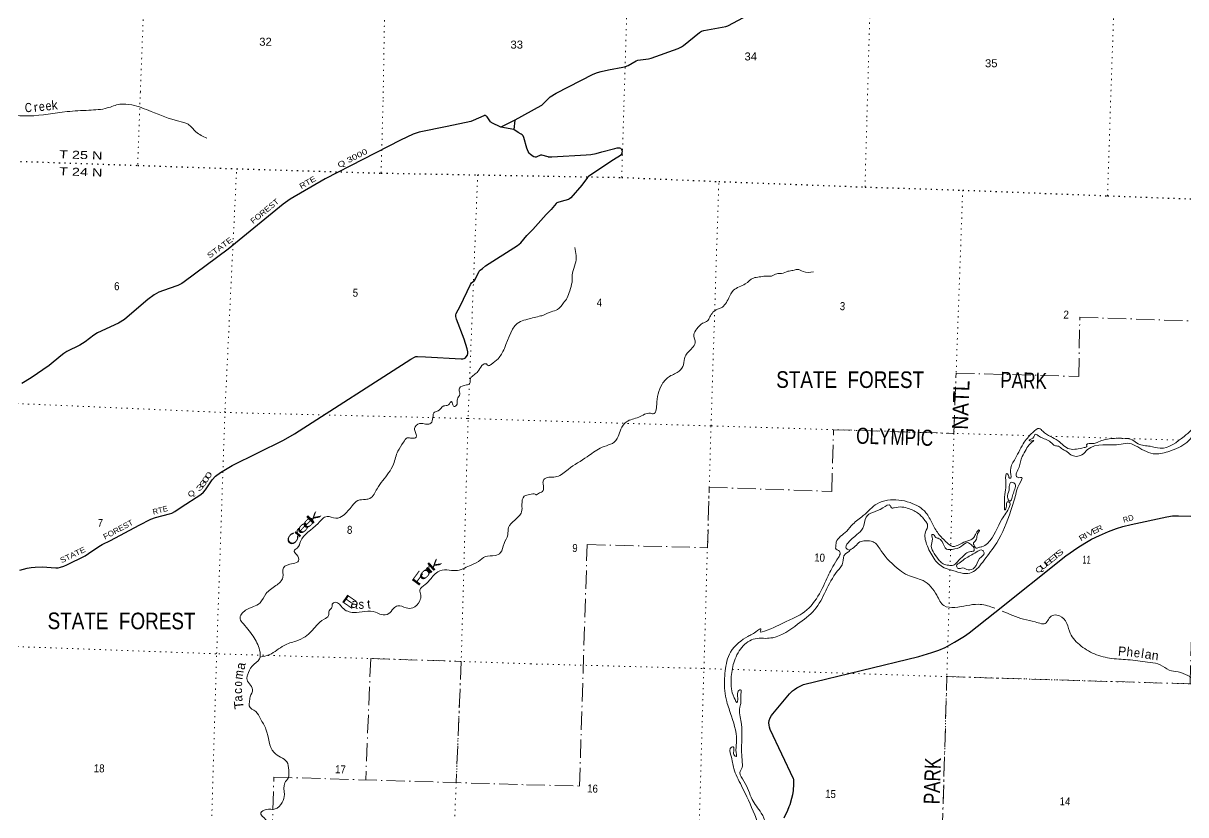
# Model space of a CAD drawing. Header units: feet. Extents: x -932108 to -739700, y 12311 to 202656.
# Drawn here: x -786759 to -761345, y 43708 to 61012 of the extents above; entities that cross this region are included whole.
import ezdxf
from ezdxf.enums import TextEntityAlignment as Align

# ---------------------------------------------------------------- set-up
doc = ezdxf.new("R2010")
doc.units = ezdxf.units.FT
doc.header["$LTSCALE"] = 80
doc.linetypes.add('DOT_DASHED', pattern=[7.7, 5, -1.2, 0.3, -1.2])
doc.linetypes.add('DOTTED', pattern=[1.5, 0.3, -1.2])
for name, color, linetype, lineweight in [('29', 7, 'Continuous', 25), ('30', 7, 'Continuous', 35), ('39', 7, 'Continuous', 13), ('44', 7, 'DOT_DASHED', 13), ('6', 7, 'DOTTED', 25), ('7', 7, 'DOTTED', 13)]:
    doc.layers.add(name, color=color, linetype=linetype, lineweight=lineweight)
doc.layers.add('41', color=7, linetype='Continuous')

msp = doc.modelspace()

# ---------------------------------------------------------------- linework, layer by layer
at = {"layer": '29'}
for points in [[(-775236.34, 59406.41), (-775107.42, 59480.43), (-774303.31, 59896.94), (-774208.56, 59932.48), (-774128.23, 59955.78), (-773961.77, 59993.35), (-773650.85, 60048.99), (-773594.72, 60063.29), (-773536.75, 60088.6), (-773359.77, 60188.8), (-773320.48, 60203), (-773089.65, 60235.41), (-773034.3, 60248.74), (-772438.79, 60461.44), (-772372.14, 60493.83), (-772327.01, 60526.69), (-771975.38, 60808.64), (-771930.67, 60837.33), (-771879.91, 60850.58), (-771716.79, 60882.62), (-771396.72, 60943.8), (-771355.62, 60958.67), (-771010.16, 61137.2)], [(-775236.34, 59406.41), (-775248.95, 59396.96), (-775258.03, 59389.02), (-775418.27, 59228.77), (-775432.13, 59216.64), (-775446.11, 59206.37)], [(-776316.93, 58738.36), (-776512.7, 58835.84), (-776525.5, 58844.4), (-776533.53, 58850.54), (-776540.83, 58858.57), (-776614, 58966.84), (-776629.13, 58980.46), (-776642.82, 58988.96), (-776654.87, 58994.17), (-776665.48, 58996.52), (-776680.12, 58995.57), (-776693.17, 58990.65), (-776922.62, 58883.49), (-776975.2, 58864.23), (-777493.34, 58756.63), (-778102.32, 58629.59), (-778235.8, 58584.55), (-778512.81, 58453), (-780158.55, 57608.67), (-780925.07, 57163.43), (-781075.11, 57059.83), (-782282.2, 56070.36), (-783238.52, 55360.59), (-783294.34, 55325.85), (-783382.05, 55281.22), (-783566.17, 55216.72), (-783794.28, 55133.52), (-783895.73, 55077.12), (-784032.91, 54970.74), (-784438.59, 54629.72), (-784549.16, 54536.64), (-784677.68, 54458.95), (-785132.72, 54241.84), (-785213.79, 54196.26), (-785408.45, 54049.09), (-785522.05, 53976.74), (-785805.04, 53837.43), (-785870.43, 53795.18), (-785941.01, 53742.94), (-786189.19, 53532.1), (-786586.91, 53260.79), (-786792.74, 53138.22)], [(-775446.11, 59206.37), (-776010.16, 58895.88), (-776316.93, 58738.36)], [(-776010.16, 58895.88), (-776032.02, 58686.68), (-776316.93, 58738.36)], [(-775281.46, 58094.86), (-775418.81, 58127.71), (-775437.7, 58129.6), (-775453.77, 58126.36), (-775530.24, 58092.75), (-775547.24, 58088.02), (-775564.64, 58087.61), (-775593.5, 58093.69), (-775636, 58115.43), (-775679.92, 58149.2), (-775700.21, 58170.23), (-775718.15, 58206.14), (-775746.76, 58284.55), (-775813.99, 58516.06), (-775832.48, 58548.97), (-775855.54, 58572.76), (-775872.07, 58585.99), (-775937.04, 58622.06), (-776032.02, 58686.68)], [(-775281.46, 58094.86), (-775204.14, 58090.65), (-774451.6, 58136.57), (-774351.41, 58146.3), (-774230.91, 58167.94), (-774107.69, 58198.81), (-773825.48, 58276.86), (-773773.65, 58290.06), (-773761.29, 58291.6), (-773726.6, 58288.03), (-773704.9, 58277.69), (-773690.23, 58263.78), (-773675.55, 58235.96), (-773669.12, 58212.19), (-773670.92, 58183.4), (-773674.78, 58164.85), (-773684.82, 58144.76), (-773704.65, 58121), (-773854.75, 58029.11), (-774369.94, 57687.21), (-774398.85, 57661.91), (-774420.92, 57640.84), (-774550.58, 57471.83), (-774790.9, 57195.66), (-774815.62, 57174.02), (-774841.47, 57159.47), (-775001.75, 57117.99), (-775073.6, 57095.18), (-775096.77, 57084.36), (-775112, 57071.05), (-775219.42, 56937.83), (-775324.96, 56830.47)], [(-786830.46, 49057.6), (-786674.8, 49097.98), (-786586.84, 49114.29), (-786501.85, 49123.74), (-786345.01, 49128.25), (-786044.26, 49107.85), (-785994.78, 49108.63), (-785941.9, 49119.96), (-785873.91, 49146.42), (-785807.01, 49174.59), (-785403.66, 49369.42), (-785330.35, 49418.09), (-785110.23, 49573.75), (-785033.5, 49618.87), (-784851.32, 49703.53), (-784226.51, 50040.06), (-783970.24, 50166.92), (-783871.11, 50203.27), (-783558.58, 50284.42), (-783509.43, 50302.98), (-783447.1, 50340.77), (-783306.8, 50430.56), (-782876.76, 50711.18), (-782816.53, 50762.73), (-782774.78, 50813.23), (-782626.74, 51032.77), (-782555.7, 51108.03), (-782446.66, 51192.35), (-782188.4, 51346.19), (-781070.44, 51897.4), (-780827.13, 52035.94), (-778283.44, 53670.29), (-778208.24, 53712.18), (-778174.24, 53725.41), (-778143.33, 53727.66), (-777962.79, 53717.01), (-777188.3, 53673.93), (-777149.7, 53674.39), (-777117.59, 53681.95), (-777093.04, 53697.07), (-777072.85, 53722.47), (-777049.6, 53757.54), (-777042.05, 53793.45), (-777040.16, 53827.46), (-777053.13, 53893.73), (-777121.71, 54105.27), (-777284.39, 54539.57), (-777298.88, 54602.28), (-777298.88, 54634.41), (-777291.35, 54666.05), (-777207.61, 54830.25), (-776979.73, 55301.92), (-776956.1, 55333.64), (-776896.38, 55388.04), (-776869.23, 55422.46), (-776792.44, 55589.31), (-776770.08, 55615.22), (-776722.86, 55653.01), (-776650.85, 55708.68), (-775951.48, 56153.78), (-775883.39, 56214.28), (-775748.17, 56368.32), (-775615.95, 56500.15), (-775324.96, 56830.47)], [(-763969.45, 49365.75), (-763701.18, 49552.51), (-763554.42, 49648.35), (-763404.56, 49731.82), (-763233.08, 49815.3), (-763033.79, 49898.77), (-762862.32, 49963.7), (-762718.64, 50010.07), (-762540.98, 50056.45), (-761760.82, 50220.3), (-761635.69, 50241.94), (-761501.29, 50245.03), (-761235.57, 50232.67)], [(-767181.56, 47164.41), (-766895.96, 47252.33), (-766746.11, 47304.88), (-766602.44, 47366.72), (-766400.06, 47484.19), (-766179.15, 47610.96), (-766078.73, 47682.06), (-765516.4, 48133.44), (-763969.45, 49365.75)], [(-770428.25, 45572.94), (-770446.07, 45621.48), (-770454.56, 45663.21), (-770456.89, 45718.86), (-770451.47, 45768.32), (-770429.08, 45827.07), (-770402.03, 45879.62), (-770375.01, 45916.73), (-770009.64, 46349.55), (-769940.91, 46417.57), (-769901.5, 46445.39), (-769845.12, 46485.59), (-769759.37, 46528.87), (-769703, 46553.6), (-767181.56, 47164.41)], [(-769954.4, 44067.15), (-769933.94, 44151.39), (-769920.81, 44228.68), (-769914.63, 44386.35), (-769912.32, 44451.28), (-769915.41, 44477.56), (-769920.81, 44491.47), (-770428.25, 45572.94)], [(-770124.71, 43639.69), (-770044.37, 43809.73), (-770012.73, 43885.51), (-769995.74, 43928.8), (-769954.4, 44067.15)]]:
    msp.add_lwpolyline(points, dxfattribs=at)
at = {"layer": '39'}
for points in [[(-793276.59, 59826.8), (-793247.84, 59778.34), (-793103.17, 59644.12), (-792919.19, 59691.07), (-792719.99, 59709.5), (-792558.82, 59592.58), (-792057.99, 59423.91), (-791656.09, 59304.19), (-791440.5, 59334.19), (-791271.38, 59491.91), (-791081.44, 59398.25), (-790978.93, 59126.51), (-790756.35, 58981.77), (-790102.01, 58917.09), (-789929.25, 58854.01), (-789521.24, 58667.91), (-789085.78, 58667.61), (-788577.59, 58753.52), (-787502.8, 59001.94), (-787175.5, 59008.71), (-786628.27, 58987.19), (-785802.8, 59080.16), (-785326.31, 59110.8), (-784921.54, 59159.52), (-784648.3, 59240.05), (-784383.79, 59226.54), (-783960.53, 59082.13), (-783356.6, 58870.42), (-783155.88, 58802.53), (-782984.07, 58637.17), (-782745.22, 58499.99)], [(-774700.21, 56110.58), (-774673.19, 55932.86), (-774690.48, 55750.88), (-774750.48, 55554.52), (-774762.56, 55352.25), (-774810.23, 55163.43), (-774868.47, 55011.17), (-774949.24, 54897.93), (-775079.28, 54756.53), (-775215.83, 54703.71), (-775400.77, 54624.56)], [(-769484.46, 55575.33), (-769708.84, 55584.2), (-769839.38, 55631.51), (-769932.58, 55609.1), (-770041.72, 55589.32), (-770182.11, 55540.67), (-770284.69, 55534.68), (-770401.04, 55485.08), (-770537.51, 55484.45), (-770670.69, 55465.62), (-770798.03, 55442.55), (-770973.75, 55312.99), (-771232.01, 55176.65), (-771335.13, 55006.08), (-771502.19, 54791.87), (-771583.69, 54760.97), (-771750.99, 54590.93), (-771798.51, 54506.49), (-771909.01, 54452.64), (-772030.32, 54328.96), (-772099.47, 54205.23), (-772068.44, 54027.35), (-772135.18, 53913.56), (-772289.1, 53726.94), (-772328.35, 53547.82), (-772416.16, 53408.77), (-772627.47, 53292.66), (-772790.69, 53124.47), (-772881.62, 52907.25), (-772910.85, 52677.56), (-772930.79, 52529.8), (-772969.01, 52477.11), (-773044.98, 52484.13), (-773303.16, 52399.98), (-773572.09, 52298.19), (-773694.92, 52136.43), (-773751.4, 51978.07), (-773877.84, 51826.49), (-773965.51, 51791.82), (-774144.92, 51720.62), (-774431.23, 51535.2), (-774845.58, 51258.5), (-775092.62, 51101.64), (-775231.66, 51087.06), (-775363.48, 51052.12), (-775396.25, 50985.17), (-775389.27, 50908.61), (-775384.29, 50832.14), (-775410.65, 50774.96), (-775451.6, 50754.5), (-775535.89, 50700.07)], [(-775400.77, 54624.56), (-775447.96, 54613.9), (-775731.73, 54541.58), (-775889.64, 54493.89), (-776241.9, 53901.99), (-776378.79, 53679.17), (-776530.88, 53555.08), (-776593.91, 53526.77), (-776634.97, 53564.05), (-776730.31, 53528.63), (-776822.43, 53396.82), (-776898.65, 53328.76), (-776981.29, 53246.84), (-777000.69, 53131.03), (-777069.68, 53104.9), (-777224.33, 53031.03), (-777222.47, 52956.75), (-777216.07, 52900.39), (-777269.33, 52793.57), (-777276.42, 52687.44), (-777340.2, 52633.07), (-777372.66, 52690.16), (-777395.22, 52742.96), (-777465.54, 52670.73), (-777566.61, 52645.5), (-777690.16, 52536.65), (-777765.11, 52512.7), (-777804.74, 52391.44), (-777850.5, 52266.34), (-777933.41, 52244.61), (-778051.24, 52264), (-778193.87, 52189.8), (-778198.31, 52105.66), (-778172.35, 51962.49), (-778261.27, 51940.93), (-778363.47, 51945.83), (-778446.46, 51851.88), (-778570.57, 51654.78), (-778664.97, 51374.57), (-778770.91, 51180.96), (-779023.74, 50835.02), (-779180.33, 50624.79), (-779275.33, 50601.4), (-779442.56, 50578.06), (-779570.3, 50463.31), (-779763.05, 50252.09), (-779927.38, 50190.54), (-780116.88, 50230.02), (-780313.95, 50077.11), (-780696.68, 49680.69), (-780771.03, 49538.34), (-780838.94, 49480.08), (-780785.06, 49400.31), (-780738.99, 49258.57), (-780861.1, 49199.83), (-781072.53, 49105.51), (-781084.58, 48897.2), (-781234.29, 48716.87), (-781454.23, 48536.52), (-781582.29, 48341.53), (-781900.08, 48178), (-782019.77, 47994.81), (-781946.76, 47882.4), (-781710.9, 47572.77), (-781583.37, 47264.21), (-781591.61, 47117.99), (-781754.77, 46958.1), (-781855.6, 46761.13), (-781872.94, 46688.6), (-781814.09, 46572.57), (-781745.5, 46446.24), (-781796.26, 46287.18), (-781813.84, 46165.3), (-781820.11, 46087.23), (-781677.22, 45962.81), (-781571.4, 45805.33), (-781453.58, 45577.29), (-781275.71, 45066.68), (-781132.18, 44964.31), (-780996.49, 44868.18), (-780955.59, 44686.46), (-780968.72, 44510.28), (-781041.97, 44406.02), (-781049.28, 44153.44), (-781100.51, 43978.35), (-781251.17, 43834.15), (-781450.2, 43821.74), (-781568.59, 43752.87), (-781452.63, 43599.11), (-781288.02, 43323.6), (-781199.44, 43056.27), (-781193.7, 42907.65), (-781282.44, 42615.24), (-781435.85, 42306.62), (-781530.95, 42002.35), (-781476.54, 41802.19), (-781458.74, 41585.02)], [(-760491.56, 53098.3), (-760775.14, 52981.03), (-761026.59, 52814.32), (-761114.49, 52673.26), (-761159.43, 52552.59), (-761023.42, 52340.46), (-761083.5, 52142.09), (-761183.58, 51997.5), (-761323.96, 51848.48), (-761694.73, 51658.37), (-762010.22, 51596.56), (-762395.44, 51748.28), (-762574.88, 51827.64), (-762760.31, 51806.86), (-763489.29, 51691.12), (-763614.29, 51575.62), (-763857.1, 51575.18), (-763966.01, 51661.78), (-764042.71, 51700.94), (-764126.46, 51764.47), (-764216.21, 51778.05), (-764274.23, 51832.54), (-764496.14, 51953.72), (-764592.15, 52011.71), (-764625.49, 52031.09), (-764685.18, 51943.12), (-764767.63, 51888.16), (-764735.9, 51878.88), (-764669.23, 51890.29), (-764733.73, 51832.62), (-764833.56, 51694.04), (-764920.02, 51538.88), (-764989.47, 51306.76), (-765042.59, 51182.39), (-765047.63, 51106.31), (-764994.66, 51076.12), (-764930.15, 51083.6), (-764988.39, 50931.34), (-765061.45, 50709.4), (-765167.76, 50358.29), (-765476.93, 49649.86), (-765754.8, 49273.42), (-766026.36, 49005.12), (-766201.77, 48983.95), (-766443.95, 49049.72), (-766626.18, 49109.11), (-766751.2, 49194.34), (-766852.67, 49316.79), (-767009.04, 49622.06), (-767032.39, 49891.97), (-766988.41, 50038.78), (-767029.36, 50118.68), (-767183.08, 50289.36), (-767397.38, 50400.2), (-767719.68, 50418.96), (-767778.02, 50415.24), (-767804.07, 50466.45), (-767966.58, 50416.66), (-768329.81, 50214.22), (-768407.76, 49970.39), (-768533.64, 49832.84), (-768637.41, 49746.61), (-768749.01, 49514.15), (-768691.88, 49487.8), (-768783.14, 49413.12), (-768838.74, 49226.62), (-768962.93, 49030.79), (-769460.01, 48189.27), (-769829.72, 47874.67), (-770375.26, 47579.05), (-770528.31, 47565.03), (-770714.95, 47564.37), (-771018.33, 47403.72), (-771210.06, 47074.06), (-771279.98, 46729.54), (-771276.75, 46458.42), (-771216.23, 46265.33), (-771148.18, 46160.27), (-771139.46, 46228.17), (-771142.27, 46358.76), (-771115.43, 46427.96), (-771076.73, 46442.49), (-771070.47, 46347.9), (-771069.49, 46171.21), (-771094.08, 46057.76), (-771063.04, 45729.33), (-771044.36, 44889.52), (-771044.19, 44742.97), (-771090.9, 44628.39), (-771003.93, 44444.29), (-770823.34, 44041.71), (-770626.5, 43744.87), (-770541.3, 43516.68), (-770626.46, 43293.21), (-770887.58, 42934.17), (-771015.87, 42836.86), (-771350.75, 42741.7)], [(-761123.64, 52846.26), (-761214.89, 52570.84), (-761205.42, 52456.04), (-761123.91, 52336.4), (-761220.69, 52123.42), (-761382.95, 51979.28), (-761904.93, 51720.88), (-762123.95, 51763.65), (-762259.7, 51781.06), (-762386.72, 51816.19), (-762515.74, 51901.58), (-762668.97, 51933.73), (-763264.05, 51854.86), (-763345.46, 51825.96), (-763511.34, 51792.36), (-763508.53, 51762.14), (-763565.82, 51734.29), (-763733.62, 51702.78), (-763886.04, 51704.79), (-764135.68, 51885.28), (-764470.59, 52091.21), (-764546.4, 52152.42), (-764690.24, 52067.77), (-764898.81, 51819.07), (-765091.74, 51459.34), (-765174.41, 51197.64), (-765187.78, 51063.67), (-765199.56, 51070.16), (-765224.81, 51141.41), (-765253.82, 51168.66), (-765279.61, 51025.14), (-765284.24, 50808.53), (-765310.42, 50604.81), (-765306.72, 50446.09), (-765299.66, 50371.53), (-765264.17, 50456.45), (-765246.47, 50548.09), (-765191.01, 50529.84), (-765196.22, 50449.75), (-765363.91, 50169.32), (-765679.99, 49639.82), (-765801.31, 49566.32), (-765876.16, 49551.21), (-765927.04, 49533.15), (-765980.02, 49613.53), (-765985.31, 49631.81), (-765936.11, 49708.15), (-765905.59, 49819.36), (-765872.82, 49886.31), (-765851.59, 49915.58), (-765854.96, 49931.78), (-765908.73, 49891.75), (-765964.97, 49789.58), (-766023.54, 49729.67), (-766107.04, 49698.84), (-766278.61, 49623.32), (-766441.04, 49575.54), (-766568.06, 49660.85), (-766754.87, 49856.92), (-766890.25, 50085.09), (-767023.69, 50311.17), (-767371.99, 50533.69), (-767618.65, 50587.6), (-768091.36, 50507.91), (-768394.65, 50248.9), (-768622.94, 50059.19), (-768757.31, 49909.93), (-768985.83, 49664.02), (-768998.16, 49556.11), (-768998.96, 49536.07), (-768917.38, 49468.61), (-768973.13, 49278.1), (-769163.66, 48928.32), (-769730.22, 48105.6), (-770067.97, 47938.28), (-770493.07, 47744.3), (-770646.69, 47716.24), (-770631.39, 47747.75), (-770634.51, 47769.96), (-770708.23, 47732.72), (-770922.02, 47604.67), (-771294.78, 47264.09), (-771413.58, 46851.25), (-771422.75, 46420.03), (-771378.01, 46183.4), (-771274.45, 45862.14), (-771165.33, 45277.7), (-771172.04, 45059.17), (-771175.07, 44983.01), (-771212.34, 45004.55), (-771226.61, 45099.46), (-771238.96, 45192.29), (-771275.34, 45185.7), (-771288.39, 45009.56), (-771225.77, 44718.03), (-771058.17, 44342.05), (-770766.42, 43708.24)], [(-765208.27, 50801.52), (-765199.79, 50913.59), (-765175.51, 50968.84), (-765127.11, 50974.96), (-765067.32, 50914.38), (-765073.65, 50856.42), (-765112.34, 50741.52), (-765149.35, 50618.53), (-765173.39, 50569.29), (-765193.66, 50564.07), (-765229.97, 50609.67), (-765238.63, 50644.13), (-765208.27, 50801.52)], [(-781578.36, 47156.88), (-781376.28, 47208.19), (-781057.39, 47409.81), (-780797.72, 47506.77), (-780594.31, 47601.32), (-780346.5, 47843.08), (-780183.91, 47982.92), (-780083.28, 48062.32), (-780074.25, 48166.39), (-780011.84, 48242.87), (-780003.79, 48312.86), (-779930.33, 48354.91), (-779779.36, 48232.27), (-779535.51, 48129.06), (-779055.59, 48139.54), (-778928.71, 48085.78), (-778769.61, 48105.35), (-778666.11, 48214.77), (-778572.01, 48276.3), (-778390.71, 48231.04), (-778244.16, 48232.91), (-778091.26, 48385.06), (-778069.55, 48510.84), (-778090.48, 48619.77), (-777970.53, 48742.77), (-777806.85, 48920.7), (-777693.61, 49019.81), (-777501.73, 49062.52), (-777301.56, 49044.81), (-777005.45, 49152.78), (-776810.06, 49247.56), (-776656.48, 49353.55), (-776443.18, 49373.59), (-776326.92, 49438.51), (-776248.99, 49634.92), (-776167.11, 49829.21), (-776148.43, 49989.18), (-776013.29, 50151.87), (-775865.7, 50328.25), (-775857.05, 50488.5), (-775805.6, 50671.62), (-775690.03, 50712.48), (-775621.45, 50724.58), (-775554.42, 50709.82), (-775535.89, 50700.07)], [(-766239.95, 49334.74), (-766040.19, 49463.35), (-765971.11, 49484.71), (-765971.52, 49524.87), (-766030.42, 49607.49), (-766114.73, 49656.99), (-766244.14, 49581.81), (-766451.69, 49509.71), (-766573.89, 49514.54), (-766671.6, 49681), (-766761.03, 49752.78), (-766794.85, 49760.14), (-766844.7, 49818.31), (-766886.05, 49838.01), (-766883.96, 49739.57), (-766910.31, 49582.03), (-766842.5, 49420.77), (-766728.45, 49261.7), (-766644.94, 49192.15), (-766527.78, 49161.43), (-766425.37, 49163.41), (-766348.68, 49224.61), (-766277.37, 49302.09), (-766239.95, 49334.74)], [(-768690.42, 49492.76), (-768569.92, 49577.33), (-768469.84, 49671.74), (-768348.43, 49697.05), (-768180.71, 49676.38), (-768009.6, 49488.95), (-767597.5, 49055.14), (-767423.2, 48947.89), (-767088.94, 48826.29), (-766786.72, 48505.21), (-766631.15, 48280.27), (-766391.86, 48242.71), (-765877.56, 48308.71), (-765567.19, 48242.25), (-765520.39, 48224.47)], [(-766164.54, 49313.69), (-765924.39, 49448.74), (-765784.4, 49487.37), (-765754.34, 49436), (-765851.61, 49311.37), (-765959.86, 49112.9), (-766102.33, 49062.32), (-766219.09, 49103.07), (-766319.82, 49092.99), (-766353.81, 49146.53), (-766270.23, 49229.54), (-766164.54, 49313.69)], [(-765356.92, 48162.35), (-764889.21, 47984.62), (-764636.86, 47922.46), (-764501.91, 47885.01), (-764441.97, 47878.63), (-764288.6, 48051.23), (-764161.35, 48072.3), (-763971.74, 47946.37), (-763888.53, 47718.26), (-763669.33, 47428.57), (-763338.35, 47224.79), (-762961.07, 47125.58), (-762559.02, 47093.64), (-762121.96, 47034.22), (-761901.1, 46987.36), (-761707.08, 46871.29), (-761510.1, 46829.39), (-761102.51, 46634.63), (-760707.51, 46476.5), (-760423.51, 46503.43), (-760119.79, 46471.35), (-759976.11, 46451.63), (-759828.11, 46590.31), (-759403.75, 46916.81), (-759168.4, 46981.78), (-758868.13, 47014.08), (-758409.2, 47050.15), (-758018.06, 47046.75), (-757725.8, 47079.36), (-757420.58, 47235.92), (-757005.89, 47370.1), (-755928.03, 47731), (-755545.31, 47868.44), (-755358.94, 48063.82), (-755122.06, 48116.69), (-754935.03, 48177.55), (-754752.49, 48226.55), (-754583.33, 48292.13), (-754409.61, 48421.77), (-754139.89, 48643.97), (-754011.36, 48747.29), (-753796.21, 48859.23), (-753592.26, 48790.96), (-753216.08, 48513.13), (-753099.59, 48364.76)], [(-770766.42, 43708.24), (-770704.92, 43388.65), (-770778.39, 43257.06), (-771071.02, 43013.68), (-771419.11, 42838.74), (-771546.19, 42671.13), (-771874.64, 42334.82), (-772144.99, 42096.59), (-772416.06, 41840.32), (-772575.75, 41609.76), (-772653.55, 41470.31), (-772823.83, 41376.66), (-773136.43, 41286.64), (-773380.75, 41147.74), (-774095.45, 40886.92), (-774311.72, 40746.91), (-774796.52, 40565.33), (-774938.2, 40534.79), (-775173.65, 40618.37), (-775411.51, 40792.37), (-775595.85, 41100.75), (-775708.05, 41255.74), (-775851.74, 41517.02)]]:
    msp.add_spline(points, degree=3, dxfattribs=at)
at = {"layer": '44'}
msp.add_line((-779163.54, 47122.59), (-779273.34, 44470), dxfattribs=at)
for points in [[(-775753.86, 44363.23), (-774599.74, 44335.91), (-774430.58, 49616.09), (-771800.59, 49546.35), (-771762.15, 50865.85), (-769085.04, 50777.42), (-769045.8, 52125.56), (-766412.75, 52045.49), (-766365.45, 53364.11), (-763685.64, 53290.96), (-763660.69, 54584.08), (-761023.12, 54497.76), (-760981.58, 55826.36), (-755661.93, 55673.8), (-755623.78, 56968.92), (-753725.53, 56891.88), (-753686, 58238.62), (-752355.1, 58199.7), (-752348.37, 58423.38)], [(-775936.34, 39058.71), (-768144.01, 38811.24), (-768017.55, 42762.86), (-766685.36, 42728.22), (-766566.65, 46728.03), (-761249.56, 46570.18), (-761212.5, 47903.78), (-759858.95, 47856.05), (-759854.07, 49192.09), (-755857.43, 49053.44)], [(-779163.54, 47122.59), (-777184.38, 47061.33), (-777294.13, 44409.95)], [(-807108.32, 36024.69), (-806013.24, 36020.45), (-805994.35, 36680.94), (-805298.36, 36686.55), (-805290.98, 37334.6), (-803965.71, 37319.46), (-801311.19, 37227.97), (-801336.64, 35891.71), (-792064.52, 35589.97), (-792021.81, 36899.87), (-790675.67, 36855.57), (-790647.59, 38175.45), (-789311.64, 38128.51), (-789260.97, 39448.4), (-787950.99, 39423.19), (-787908.75, 40743.1), (-786605.22, 40717.67), (-786576.93, 42017.08), (-783971.11, 41939.99), (-783940.58, 43266.51), (-781319.96, 43202.56), (-781279.06, 44530.84), (-775753.86, 44363.23)]]:
    msp.add_lwpolyline(points, dxfattribs=at)
at = {"layer": '6'}
for points in [[(-806295.82, 58733.81), (-805493.04, 58671.05), (-803207.95, 58580.22), (-800186.97, 58468.55), (-797923.48, 58394.38), (-794882.63, 58276.13), (-792597.02, 58203.34), (-789593.68, 58106.21), (-787298.74, 58009.08), (-784257.49, 57904.86), (-782094.31, 57831.53), (-778936.41, 57736.03), (-776824.37, 57698.26), (-775296.09, 57669.86)], [(-775296.09, 57669.86), (-773675.99, 57641.89), (-771552.63, 57551.99), (-768356.97, 57431.77), (-766220.71, 57363.44), (-763053.26, 57240.33), (-760939.52, 57160.84), (-757751.71, 57044.95), (-755623.78, 56968.92), (-752402.4, 56839.66), (-751418.41, 56808.82), (-751128.57, 56798.72)]]:
    msp.add_lwpolyline(points, dxfattribs=at)
at = {"layer": '7'}
for p, q in [((-784199.08, 59509.27), (-784257.49, 57904.86)), ((-778891.94, 59325.21), (-778936.41, 57736.03)), ((-773675.99, 57641.89), (-773630.59, 59143.96)), ((-768356.97, 57431.77), (-768314.58, 58962.1)), ((-763053.26, 57240.33), (-763004.49, 58781.68)), ((-764556.93, 51990.41), (-764661.52, 51993.51)), ((-766486.36, 49502.19), (-766496.36, 49156.7))]:
    msp.add_line(p, q, dxfattribs=at)
for points in [[(-761844.92, 91437.9), (-761938.38, 89133.31), (-762113.78, 83816.99), (-762303.77, 78487.06), (-762499.73, 73159.37), (-762686.41, 67865.63), (-762875.83, 62551.81), (-763004.49, 58781.68)], [(-768314.58, 58962.1), (-768209.55, 62744), (-768007.99, 68059.4), (-767832.51, 73377.74), (-767637.42, 78681.27), (-767594.53, 79981.57)], [(-784199.08, 59509.27), (-784052.42, 63310.41), (-783892.76, 68682.9), (-783724.74, 73802.92), (-783685.63, 75026.65)], [(-773094.19, 75218.52), (-773157.39, 73535.33), (-773308.87, 68268.58), (-773515.46, 62925.12), (-773630.59, 59143.96)], [(-778511.3, 72324.51), (-778641.59, 68491.65), (-778829.6, 63115.99), (-778891.94, 59325.21)], [(-782651.14, 43202.24), (-782531.58, 47228.88), (-782348, 52576.44), (-782094.31, 57831.53)], [(-776824.37, 57698.26), (-777031.83, 52445.87), (-777184.38, 47061.33), (-777372.32, 42520.87)], [(-772004.43, 42733.72), (-771878.93, 46905.76), (-771723.59, 52209.11), (-771552.63, 57551.99)], [(-766220.71, 57363.44), (-766412.75, 52045.49), (-766483.82, 49589.89)], [(-806486.76, 53396.9), (-803408.76, 53305.48), (-798135.3, 53085.85), (-792819.45, 52875.04), (-787495.84, 52724.2), (-782352.89, 52502.25), (-777036.72, 52371.68), (-775480.04, 52322.84)], [(-764761.36, 51996.48), (-766412.75, 52045.49), (-771723.59, 52209.11), (-775480.04, 52322.84)], [(-761493.54, 51899.52), (-762599.04, 51932.32), (-764294.23, 51982.63)], [(-766498.97, 49066.43), (-766566.65, 46728.03), (-766724.87, 41402.72), (-766827.6, 37805.1)], [(-775662.9, 47007.11), (-777184.38, 47061.33), (-782547.68, 47227.33), (-787695.69, 47413.32), (-792992.65, 47583.47), (-798291.15, 47769.7), (-803607.59, 47960.46), (-806677.49, 48066.24)], [(-775662.9, 47007.11), (-771878.93, 46905.76), (-771409.46, 46890.06)], [(-771258.03, 46884.99), (-766566.65, 46728.03), (-761249.56, 46570.18), (-755931.19, 46444.4)]]:
    msp.add_lwpolyline(points, dxfattribs=at)

# ---------------------------------------------------------------- texts
at = {"layer": '30'}
for s, rotation, width, p in [('Q 3000', 27.16, 1.35, (-779851.56, 57847.97)), ('RTE', 30.151, 1.2, (-780679.42, 57384.3)), ('FOREST', 39.342, 1.15, (-781733.02, 56620.44)), ('STATE', 36.582, 1.25, (-782685.42, 55867.09)), ('RTE', 14.556, 1.05, (-783914.54, 50267.83)), ('FOREST', 28.307, 1.1, (-784971.71, 49721.67)), ('R', 16.033, 0.95, (-762698.2, 50091.52)), ('D', 14.79, 0.9, (-762586.24, 50124.43)), ('R', 29.933, 1.25, (-763637.74, 49686.38)), ('I', 29.933, 1.3, (-763528.32, 49748.15)), ('V', 27.239, 1.3, (-763468.87, 49783.62)), ('E', 25.614, 1.25, (-763362.96, 49838.07)), ('R', 25.614, 1.15, (-763264.02, 49885.51)), ('STATE', 25.782, 1.15, (-785919.05, 49206.03)), ('E', 38.655, 1.6, (-764383.73, 49130.02)), ('E', 38.655, 1.6, (-764296.99, 49198.56)), ('T', 38.655, 1.8, (-764220.73, 49260.81)), ('S', 38.655, 1.6, (-764132.9, 49332.11)), ('Q', 38.655, 1.4, (-764578.22, 48974.87)), ('U', 38.655, 1.5, (-764479.49, 49052.58))]:
    msp.add_text(s, height=120, rotation=rotation, dxfattribs=dict(at, width=width)).set_placement(p)
for s, rotation, width, p in [('0', 56.007, 1.75, (-782722.1, 51005.69)), ('0', 56.007, 1.75, (-782659.81, 51096.11)), ('3', 40.56, 1.9, (-782858.61, 50818.86)), ('3', 50.418, 1.85, (-782780.56, 50914.06)), ('Q', 33.126, 1.25, (-783051.38, 50680.81))]:
    msp.add_text(s, height=120, rotation=rotation, dxfattribs=dict(at, width=width)).set_placement(p, align=Align.CENTER)
at = {"layer": '41'}
for s, rotation, width, p in [('C', 2.403, 0.8, (-786642.99, 59069.63)), ('e', 6.374, 0.85, (-786343.18, 59095.73)), ('e', 6.886, 0.85, (-786196.47, 59109.32)), ('k', 43.685, 2.25, (-780348.11, 50144.37)), ('e', 46.432, 2, (-780583.52, 49923.18)), ('e', 44.198, 2, (-780464.14, 50037.78)), ('C', 53.417, 1.5, (-780788.02, 49683.12)), ('r', 49.55, 2.05, (-780679.24, 49815.72)), ('k', 42.103, 2.15, (-777708.65, 49109.48)), ('o', 46.403, 1.95, (-777921.18, 48913.88)), ('r', 45.969, 2.25, (-777806.74, 49026.67)), ('F', 53.755, 2, (-778031.21, 48815.21)), ('E', 325.275, 1.75, (-779689.47, 48288.85)), ('a', 346.074, 1.15, (-779534.96, 48229.34)), ('s', 359.49, 0.9, (-779369.22, 48210.57)), ('a', 78.807, 1.05, (-781909.89, 46941.9)), ('m', 81.344, 0.9, (-781952.39, 46755.23)), ('o', 87.885, 0.75, (-781974.24, 46567.33)), ('c', 93.416, 0.95, (-781975.69, 46418.34)), ('a', 94.056, 0.9, (-781968.91, 46255.66)), ('T', 95.957, 1.1, (-781948.49, 46117.5))]:
    msp.add_text(s, height=200, rotation=rotation, dxfattribs=dict(at, width=width)).set_placement(p, align=Align.CENTER)
for s, rotation, p in [('r', 5.965, (-786475.81, 59077.76)), ('k', 5.701, (-786065.35, 59123.69)), ('t', 5.027, (-779196.43, 48215.3))]:
    msp.add_text(s, height=200, rotation=rotation, dxfattribs=at).set_placement(p, align=Align.CENTER)
for s, rotation, p in [('P', 355.386, (-762830.86, 47190.98)), ('l', 351.875, (-762331.04, 47139.87)), ('a', 351.785, (-762250.12, 47128.32)), ('n', 352.923, (-762097.98, 47102.77))]:
    msp.add_text(s, height=200, rotation=rotation, dxfattribs=at).set_placement(p)
for s, rotation, width, p in [('h', 353.637, 0.95, (-762647.07, 47175.28)), ('e', 352.651, 0.9, (-762488.17, 47158.71))]:
    msp.add_text(s, height=200, rotation=rotation, dxfattribs=dict(at, width=width)).set_placement(p)
at = {"layer": '44'}
for s, height, rotation, width, p in [('STATE  FOREST', 363, 359.919, 0.85, (-770298.25, 53041.63)), ('PARK', 350, 358.436, 0.8, (-765402.5, 53042.75)), ('NATL', 350, 87.932, 0.9, (-766108.17, 52122.39)), ('OLYMPIC', 350, 358.235, 0.8, (-768555.45, 51822.79)), ('STATE  FOREST', 363, 359.919, 0.85, (-786227.01, 47766.01)), ('PARK', 350, 88.298, 0.8, (-766725.69, 43932.9))]:
    msp.add_text(s, height=height, rotation=rotation, dxfattribs=dict(at, width=width)).set_placement(p)
at = {"layer": '6', "width": 1.35}
for s, p in [('T 25 N', (-785978.07, 58061.64)), ('T 24 N', (-785978.55, 57690.24))]:
    msp.add_text(s, height=175, rotation=358.037, dxfattribs=at).set_placement(p)
at = {"layer": '7', "width": 1.05}
for s, p in [('32', (-781599.88, 60520.47)), ('33', (-776107.29, 60457.88)), ('34', (-770991.78, 60199.02)), ('35', (-765733.49, 60050.06))]:
    msp.add_text(s, height=175, dxfattribs=at).set_placement(p)
at = {"layer": '7'}
for s, rotation, width, p in [('6', 358.377, 0.9, (-784774.81, 55177.66)), ('5', 358.377, 0.9, (-779559.11, 55035.15)), ('4', 357.738, 0.9, (-774223.54, 54822.13)), ('3', 357.738, 0.9, (-768911.73, 54741.73)), ('2', 357.738, 0.9, (-764021.22, 54557.14)), ('7', 358.377, 0.9, (-785136.47, 50000.88)), ('8', 358.377, 0.9, (-779683.77, 49851.2)), ('9', 357.738, 0.9, (-774759.96, 49455.11)), ('10', 357.738, 0.9, (-769470.23, 49247.83)), ('11', 357.738, 0.65, (-763607.04, 49201.27)), ('18', 358.377, 0.9, (-785218.68, 44638.64)), ('17', 358.377, 0.9, (-779943.35, 44616.14)), ('16', 357.738, 0.9, (-774433.87, 44198.15)), ('15', 357.738, 0.9, (-769230.95, 44080.92)), ('14', 357.738, 0.9, (-764104.33, 43918.82))]:
    msp.add_text(s, height=175, rotation=rotation, dxfattribs=dict(at, width=width)).set_placement(p)

doc.saveas('drawing.dxf')
